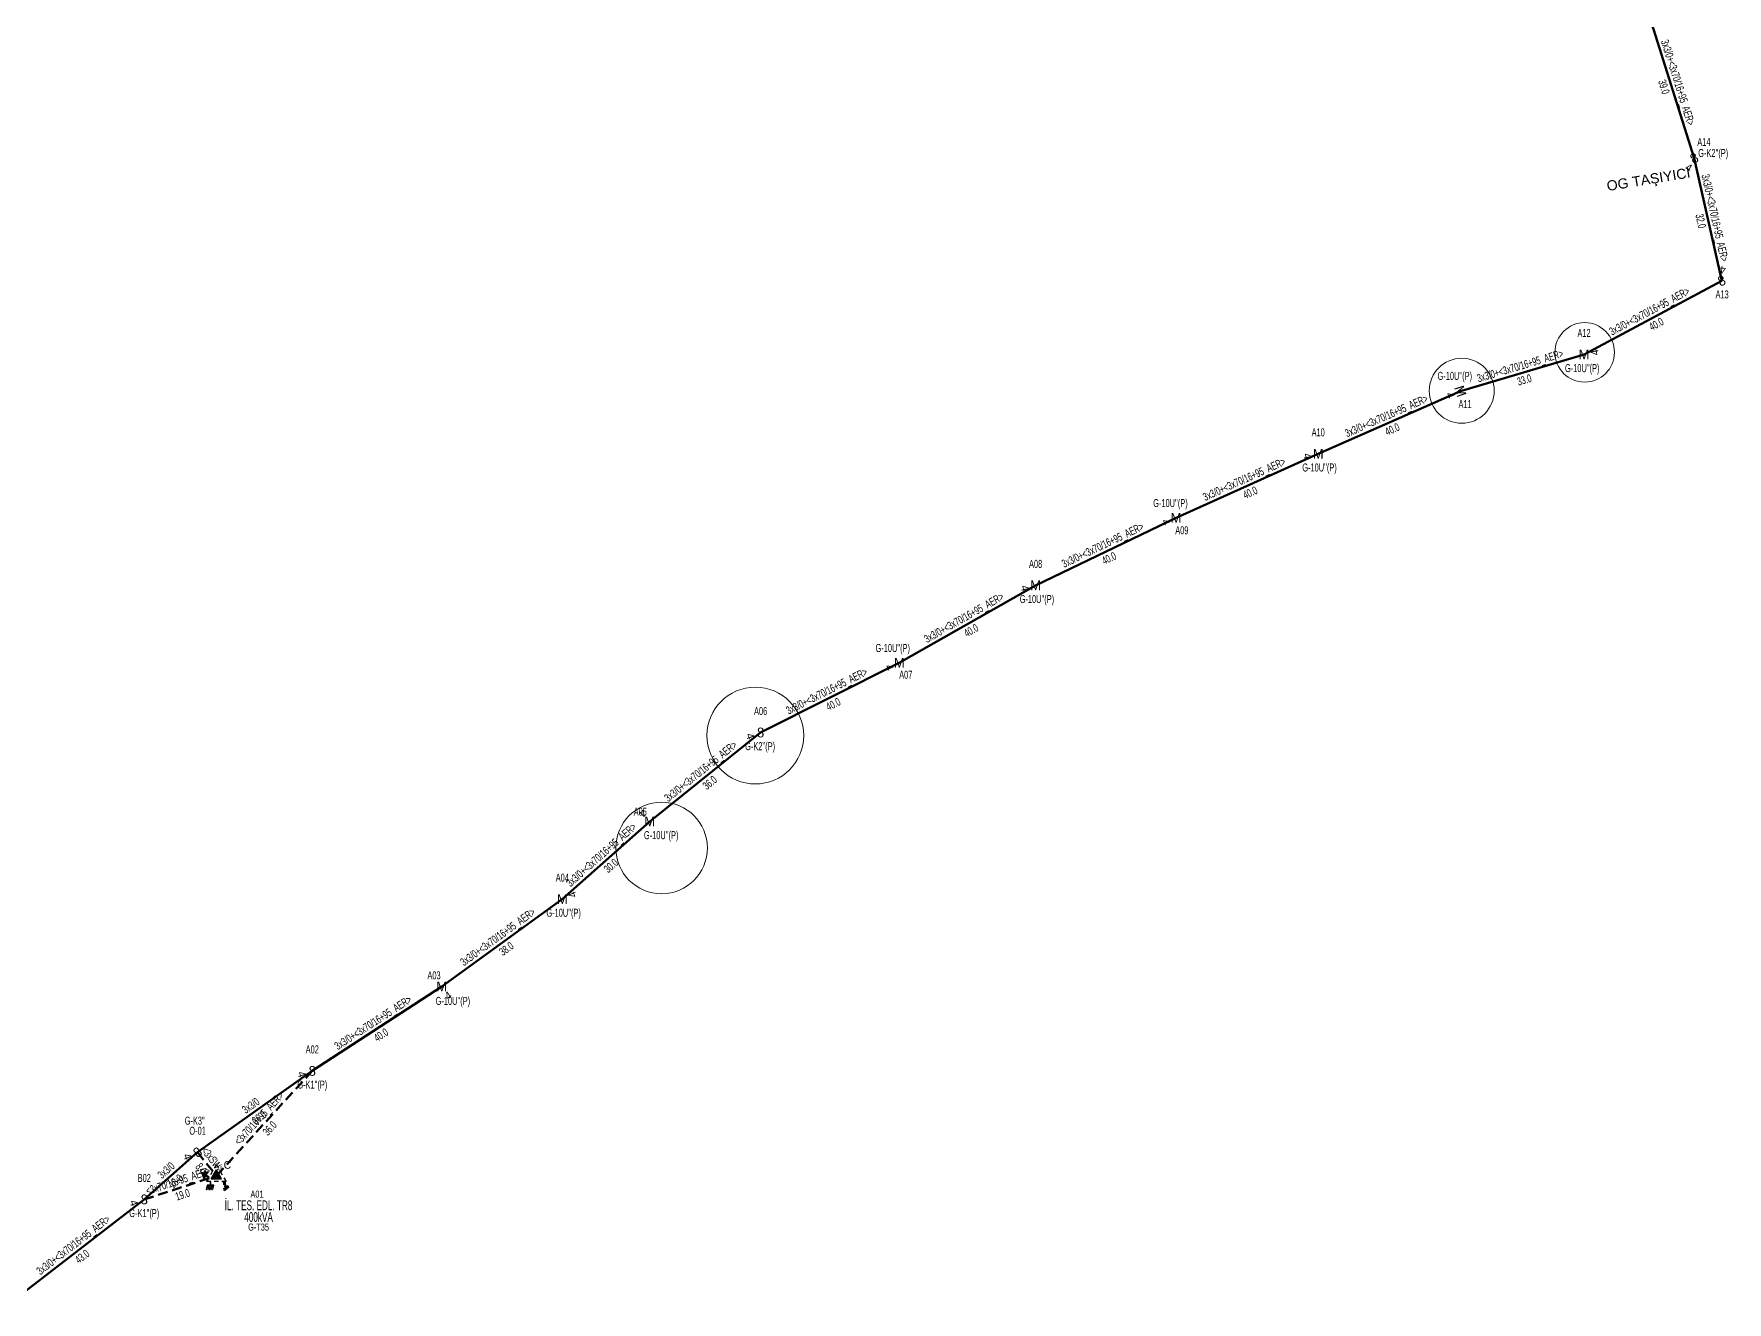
# Model space of a CAD drawing. Header units: millimetres. Extents: x 542876 to 548433, y 4216806 to 4221056.
# Drawn here: x 546058.5 to 546492.4, y 4220024.7 to 4220349.6 of the extents above; entities that cross this region are included whole.
import ezdxf
from ezdxf.enums import TextEntityAlignment as Align

# ---------------------------------------------------------------- set-up
doc = ezdxf.new("R2010")
doc.units = ezdxf.units.MM
doc.linetypes.add('DASHED', pattern=[3.75, 2.5, -1.25])
doc.linetypes.add('DASHED2', pattern=[0])
for name, color, linetype, lineweight in [('DIREK_OG_YENI', 10, 'Continuous', 25), ('HAT_AG_HAVAI_ILERDE', 3, 'DASHED', 50), ('HAT_OG_HAVAI_ILERDE', 1, 'DASHED', 70), ('HAT_OG_HAVAI_YENI', 1, 'Continuous', 70), ('KULLANICI', 1, 'Continuous', 25), ('TRAFO_ILERDE', 5, 'DASHED2', 30), ('TRAFO_TADILAT_BYSK', 5, 'Continuous', 30)]:
    doc.layers.add(name, color=color, linetype=linetype, lineweight=lineweight)
doc.styles.add('Direk', font='B_CAD')
doc.styles.get("Standard").update_dxf_attribs({"font": 'Arial'})

# ---------------------------------------------------------------- blocks, each defined once
blk = doc.blocks.new('ILD_DIREK')
h = blk.add_hatch(color=32)
h.paths.add_polyline_path([(-2.19, 0.88), (-2.4, 1.01), (-3.36, -0.63), (-3.14, -0.76), (-2.71, -0.02), (-1.94, -0.47), (-1.84, -0.3), (-2.61, 0.15)])
h.paths.add_polyline_path([(-3.55, -0.16), (-3.42, -0.23), (-2.71, 1), (-2.84, 1.07)])
h.paths.add_polyline_path([(-3.63, 0.3), (-3.5, 0.23), (-3.15, 0.83), (-3.28, 0.91)])
h.paths.add_polyline_path([(-3.68, 0.82), (-3.75, 0.69), (-3.62, 0.62), (-3.55, 0.75)])
h.paths.add_polyline_path([(-1.39, -1.44), (-1.59, -1.44), (-1.6, -2.34), (-2.35, -2.34), (-2.6, -3.47), (-2.5, -3.47), (-2.29, -2.54), (-1.99, -2.54), (-2.2, -3.47), (-2.1, -3.47), (-1.89, -2.54), (-1.59, -2.54), (-1.8, -3.48), (-1.7, -3.48), (-1.49, -2.54), (-1.19, -2.54), (-1.4, -3.48), (-1.3, -3.48), (-1.09, -2.54), (-0.79, -2.55), (-1, -3.48), (-0.9, -3.48), (-0.65, -2.35), (-1.4, -2.34)])
at = {"layer": 'TRAFO_ILERDE'}
for points in [[(2.27, -1.57), (2.04, -1.92), (2, -1.44), (1.86, -1.44), (1.93, -2.32), (2.17, -1.96), (2.23, -2.67), (2.02, -2.67), (2.31, -2.87), (2.32, -2.86), (2.56, -2.49), (2.36, -2.63)], [(2.27, -1.57), (2.04, -1.92), (2, -1.44), (1.86, -1.44), (1.93, -2.32), (2.17, -1.96), (2.23, -2.67), (2.02, -2.67), (2.31, -2.87), (1.89, -3.19), (2.12, -3.79), (2.18, -3.74), (2, -3.26), (2.18, -3.13), (2.36, -3.6), (2.41, -3.56), (2.24, -3.08), (2.41, -2.94), (2.59, -3.42), (2.65, -3.38), (2.47, -2.9), (2.65, -2.76), (2.83, -3.24), (2.89, -3.2), (2.71, -2.72), (2.89, -2.58), (3.07, -3.06), (3.13, -3.01), (2.9, -2.42), (2.32, -2.86), (2.56, -2.49), (2.36, -2.63)], [(2.89, -2.58), (3.07, -3.06), (3.13, -3.01), (2.9, -2.42), (2.32, -2.86), (2.56, -2.49), (2.36, -2.63), (2.27, -1.57), (2.04, -1.92), (2, -1.44), (1.86, -1.44), (1.93, -2.32), (2.17, -1.96), (2.23, -2.67), (2.02, -2.67), (2.31, -2.87), (1.89, -3.19), (2.12, -3.79), (2.18, -3.74), (2, -3.26), (2.18, -3.13), (2.36, -3.6), (2.41, -3.56), (2.24, -3.08), (2.41, -2.94), (2.59, -3.42), (2.65, -3.38), (2.47, -2.9), (2.65, -2.76), (2.83, -3.24), (2.89, -3.2), (2.71, -2.72)]]:
    blk.add_hatch(color=32, dxfattribs=at).paths.add_polyline_path(points)
at = {"layer": 'TRAFO_ILERDE', "linetype": 'Continuous'}
for p, q in [((-0.99, 1.17), (-1.53, 0.24)), ((-1.3, -0.73), (0, 1.52)), ((0, 2.89), (-0.55, 1.94)), ((0, 2.89), (0.55, 1.94)), ((1.3, -0.73), (0, 1.52)), ((0.99, 1.17), (1.53, 0.24)), ((-1.94, -0.47), (-2.5, -1.44)), ((-1.38, -1.44), (-2.5, -1.44)), ((-1.3, -0.73), (1.3, -0.73)), ((0.52, -1.44), (-0.56, -1.44)), ((2.5, -1.44), (1.4, -1.44)), ((1.94, -0.47), (2.5, -1.44))]:
    blk.add_line(p, q, dxfattribs=at)
at = {"layer": 'TRAFO_ILERDE', "color": 32, "flags": 128}
blk.add_lwpolyline([(1.86, -1.44), (2, -1.44), (2.04, -1.92), (2.27, -1.57), (2.36, -2.63), (2.56, -2.49), (2.32, -2.86), (2.9, -2.42), (3.13, -3.01), (3.07, -3.06), (2.89, -2.58), (2.71, -2.72), (2.89, -3.2), (2.83, -3.24), (2.65, -2.76), (2.47, -2.9), (2.65, -3.38), (2.59, -3.42), (2.41, -2.94), (2.24, -3.08), (2.41, -3.56), (2.36, -3.6), (2.18, -3.13), (2, -3.26), (2.18, -3.74), (2.12, -3.79), (1.89, -3.19), (2.31, -2.87), (2.02, -2.67), (2.23, -2.67), (2.17, -1.96), (1.93, -2.32), (1.86, -1.44)], dxfattribs=at)
at = {"layer": 'TRAFO_ILERDE', "linetype": 'Continuous'}
for points in [[(-1.3, -0.73), (0, -0.73), (0, 1.52)], [(0, -0.73), (0, 1.52), (1.3, -0.73)]]:
    blk.add_solid(points, dxfattribs=at)
at = {"layer": 'TRAFO_TADILAT_BYSK', "color": 32, "flags": 128}
for points in [[(-3.62, 0.62), (-3.55, 0.75), (-3.68, 0.82), (-3.75, 0.69), (-3.62, 0.62)], [(-3.5, 0.23), (-3.15, 0.83), (-3.28, 0.91), (-3.63, 0.3), (-3.5, 0.23)], [(-3.42, -0.23), (-2.71, 1), (-2.84, 1.07), (-3.55, -0.16), (-3.42, -0.23)], [(-1.84, -0.3), (-2.61, 0.15), (-2.19, 0.88), (-2.4, 1.01), (-3.36, -0.63), (-3.14, -0.76), (-2.71, -0.02), (-1.94, -0.47), (-1.84, -0.3)], [(-1.39, -1.44), (-1.59, -1.44), (-1.6, -2.34), (-2.35, -2.34), (-2.6, -3.47), (-2.5, -3.47), (-2.29, -2.54), (-1.99, -2.54), (-2.2, -3.47), (-2.1, -3.47), (-1.89, -2.54), (-1.59, -2.54), (-1.8, -3.48), (-1.7, -3.48), (-1.49, -2.54), (-1.19, -2.54), (-1.4, -3.48), (-1.3, -3.48), (-1.09, -2.54), (-0.79, -2.55), (-1, -3.48), (-0.9, -3.48), (-0.65, -2.35), (-1.4, -2.34), (-1.39, -1.44)]]:
    blk.add_lwpolyline(points, dxfattribs=at)

msp = doc.modelspace()

# ---------------------------------------------------------------- linework, layer by layer
at = {"layer": 'HAT_AG_HAVAI_ILERDE'}
for p in [(546129.825865, 4220083.9338), (546086.778133, 4220051.0175)]:
    msp.add_line(p, (546105.24791, 4220057.040703), dxfattribs=at)
at = {"layer": 'HAT_OG_HAVAI_ILERDE'}
msp.add_line((546100.436634, 4220063.114139), (546105.24791, 4220057.040703), dxfattribs=at)
at = {"layer": 'HAT_OG_HAVAI_YENI'}
for p, q in [((546472.029, 4220355.387), (546483.912, 4220317.741)), ((546483.912, 4220317.741), (546490.96, 4220286.334)), ((546490.96, 4220286.334), (546455.686, 4220267.457)), ((546455.686, 4220267.457), (546424.01, 4220258.039)), ((546424.01, 4220258.039), (546387.578, 4220242.008)), ((546387.578, 4220242.008), (546351.153, 4220225.588)), ((546351.153, 4220225.588), (546315.166, 4220208.312)), ((546315.166, 4220208.312), (546280.243946, 4220188.494871)), ((546280.243946, 4220188.494871), (546244.706, 4220170.618)), ((546244.706, 4220170.618), (546216.295448, 4220147.832005)), ((546216.295448, 4220147.832005), (546193.894824, 4220127.952734)), ((546193.894824, 4220127.952734), (546163.008482, 4220105.526075)), ((546163.008482, 4220105.526075), (546129.825865, 4220083.9338)), ((546129.825865, 4220083.9338), (546100.436634, 4220063.114139)), ((546086.778133, 4220051.0175), (546100.436634, 4220063.114139)), ((546086.778133, 4220051.0175), (546052.666875, 4220024.707594))]:
    msp.add_line(p, q, dxfattribs=at)
at = {"layer": 'KULLANICI', "linetype": 'Continuous', "lineweight": 20}
for centre, radius in [((546455.8518, 4220267.983009), 7.621069), ((546424.341587, 4220258.163592), 8.323031), ((546243.346926, 4220169.830277), 12.395093), ((546219.335631, 4220141.037072), 11.725606)]:
    msp.add_circle(centre, radius, dxfattribs=at)

# ---------------------------------------------------------------- block references
at = {"layer": 'TRAFO_ILERDE'}
msp.add_blockref('ILD_DIREK', (546105.24791, 4220057.040703), dxfattribs=at)

# ---------------------------------------------------------------- texts
at = {"layer": 'DIREK_OG_YENI', "width": 0.53}
for s, p in [('A14', (546486.40236, 4220321.917343)), ("G-K2''(P)", (546488.78961, 4220319.055578)), ('A13', (546491.068535, 4220282.835683)), ('A12', (546455.686, 4220272.957)), ("G-10U''(P)", (546422.575897, 4220261.967408)), ("G-10U''(P)", (546455.222029, 4220263.957)), ('A11', (546425.210233, 4220254.751229)), ('A10', (546387.578, 4220247.508)), ("G-10U''(P)", (546387.91521, 4220238.508)), ("G-10U''(P)", (546349.719587, 4220229.392984)), ('A09', (546352.629649, 4220222.414751)), ('A08', (546315.166, 4220213.812)), ("G-10U''(P)", (546315.50321, 4220204.812)), ("G-10U''(P)", (546278.562442, 4220192.267899)), ('A07', (546281.8951, 4220185.408823)), ('A06', (546244.706, 4220176.118)), ("G-K2''(P)", (546244.579239, 4220167.118)), ('A05', (546213.862484, 4220150.348091)), ("G-10U''(P)", (546219.225424, 4220144.322104)), ('A04', (546193.894824, 4220133.452734)), ("G-10U''(P)", (546194.232034, 4220124.452734)), ('A03', (546161.026918, 4220108.411106)), ("G-10U''(P)", (546165.856638, 4220101.870296)), ('A02', (546129.825865, 4220089.4338)), ("G-K1''(P)", (546129.825865, 4220080.4338)), ("G-K3''", (546099.710109, 4220071.186648)), ('O-01', (546100.436634, 4220068.614139)), ('B02', (546086.778133, 4220056.5175)), ("G-K1''(P)", (546086.778133, 4220047.5175))]:
    msp.add_text(s, height=2.05, dxfattribs=at).set_placement(p, align=Align.MIDDLE_CENTER)
at = {"layer": 'DIREK_OG_YENI', "style": 'Direk'}
for s, rotation, p in [('8', 26.040421, (546483.912, 4220317.741)), ('8', 20.276677, (546490.96, 4220286.334)), ('M', 288.297767, (546424.01, 4220258.039)), ('8', 34.904332, (546100.436634, 4220063.114139))]:
    msp.add_text(s, height=2.5, rotation=rotation, dxfattribs=at).set_placement(p, align=Align.MIDDLE_CENTER)
at = {"layer": 'DIREK_OG_YENI', "color": 32, "style": 'Direk'}
for rotation, p in [(330.083243, (546482.515524, 4220315.314097)), (534.024428, (546491.251492, 4220289.118786)), (460.301165, (546458.440868, 4220267.957702)), (291.902904, (546421.412111, 4220256.994503)), (282.132672, (546384.840542, 4220241.419507)), (293.143145, (546348.578328, 4220224.487517)), (284.786751, (546312.458729, 4220207.597378)), (295.362442, (546277.713821, 4220187.295511)), (289.365257, (546242.064413, 4220169.68955)), (221.384142, (546214.444356, 4220149.932829)), (473.545221, (546196.46171, 4220129.071258)), (395.487015, (546164.633933, 4220103.246183)), (287.657094, (546127.157776, 4220083.084505)), (293.336219, (546097.865685, 4220062.004986)), (288.821446, (546084.127853, 4220050.114164))]:
    msp.add_text('4', height=2, rotation=rotation, dxfattribs=at).set_placement(p, align=Align.MIDDLE_CENTER)
at = {"layer": 'DIREK_OG_YENI', "style": 'Direk'}
for s, p in [('M', (546455.686, 4220267.457)), ('M', (546387.578, 4220242.008)), ('M', (546351.153, 4220225.588)), ('M', (546315.166, 4220208.312)), ('M', (546280.243946, 4220188.494871)), ('8', (546244.706, 4220170.618)), ('M', (546216.295448, 4220147.832005)), ('M', (546193.894824, 4220127.952734)), ('M', (546163.008482, 4220105.526075)), ('8', (546129.825865, 4220083.9338)), ('8', (546086.778133, 4220051.0175))]:
    msp.add_text(s, height=2.5, dxfattribs=at).set_placement(p, align=Align.MIDDLE_CENTER)
at = {"layer": 'HAT_AG_HAVAI_ILERDE', "lineweight": 30, "width": 0.53}
for rotation, p in [(407.575399, (546116.909447, 4220071.060678, 273052.623955)), (18.061732, (546095.749486, 4220054.837216, 273052.623955))]:
    msp.add_text('<3x70/16+95_AER>', height=2.05, rotation=rotation, dxfattribs=at).set_placement(p, align=Align.CENTER)
for s, rotation, p in [('36.0', 407.575399, (546118.164328, 4220069.913825, 273052.623955)), ('19.0', 18.061732, (546096.276557, 4220053.220987, 273052.623955))]:
    msp.add_text(s, height=2.05, rotation=rotation, dxfattribs=at).set_placement(p, align=Align.TOP_CENTER)
at = {"layer": 'HAT_OG_HAVAI_ILERDE', "lineweight": 30, "width": 0.53}
msp.add_text('<3xSW>', height=2.05, rotation=308.385688, dxfattribs=at).set_placement((546103.508543, 4220060.60523, 273052.623955), align=Align.CENTER)
msp.add_text('8.0', height=2.05, rotation=308.385688, dxfattribs=at).set_placement((546102.176001, 4220059.549612, 273052.623955), align=Align.TOP_CENTER)
at = {"layer": 'HAT_OG_HAVAI_YENI', "lineweight": 30, "width": 0.53}
for s, rotation, p in [('3x3/0+<3x70/16+95_AER>', 287.518357, (546478.781077, 4220336.81986, 273241.956)), ('3x3/0+<3x70/16+95_AER>', 282.648126, (546488.265373, 4220302.223618, 273245.48)), ('3x3/0+<3x70/16+95_AER>', 388.153613, (546472.921938, 4220277.644933, 273227.843)), ('3x3/0+<3x70/16+95_AER>', 376.558419, (546439.605756, 4220263.56275, 273212.005)), ('3x3/0+<3x70/16+95_AER>', 383.750707, (546405.451656, 4220250.801511, 273193.789)), ('3x3/0+<3x70/16+95_AER>', 384.265342, (546369.016181, 4220234.572904, 273175.5765)), ('3x3/0+<3x70/16+95_AER>', 385.643904, (546332.79164, 4220217.716276, 273157.583)), ('3x3/0+<3x70/16+95_AER>', 389.5735, (546297.285464, 4220199.1427, 273140.121973)), ('3x3/0+<3x70/16+95_AER>', 386.704048, (546262.092998, 4220180.315774, 273122.353)), ('3x3/0+<3x70/16+95_AER>', 398.730511, (546229.968914, 4220159.888085, 273108.147724)), ('3x3/0+<3x70/16+95_AER>', 401.58722, (546204.53094, 4220138.528124, 273096.947412)), ('3x3/0+<3x70/16+95_AER>', 395.983506, (546177.952233, 4220117.427213, 273081.504241)), ('3x3/0+<3x70/16+95_AER>', 393.052474, (546145.953577, 4220095.442383, 273064.912933)), ('3x3/0', 395.314185, (546114.639899, 4220074.217564, 273050.218317)), ('3x3/0', 41.529676, (546093.043827, 4220057.70214, 273050.218317)), ('3x3/0+<3x70/16+95_AER>', 397.64289, (546069.203376, 4220038.535605, 273026.333437))]:
    msp.add_text(s, height=2.05, rotation=rotation, dxfattribs=at).set_placement(p, align=Align.CENTER)
for s, rotation, p in [('39.0', 287.518357, (546477.159923, 4220336.30814, 273241.956)), ('32.0', 282.648126, (546486.606627, 4220301.851382, 273245.48)), ('40.0', 388.153613, (546473.724062, 4220276.146067, 273227.843)), ('33.0', 376.558419, (546440.090244, 4220261.93325, 273212.005)), ('40.0', 383.750707, (546406.136344, 4220249.245489, 273193.789)), ('40.0', 384.265342, (546369.714819, 4220233.023096, 273175.5765)), ('40.0', 385.643904, (546333.52736, 4220216.183724, 273157.583)), ('40.0', 389.5735, (546298.124482, 4220197.664171, 273140.121973)), ('40.0', 386.704048, (546262.856948, 4220178.797097, 273122.353)), ('36.0', 398.730511, (546231.032533, 4220158.56192, 273108.147724)), ('30.0', 401.58722, (546205.659331, 4220137.256616, 273096.947412)), ('38.0', 395.983506, (546178.951072, 4220116.051596, 273081.504241)), ('40.0', 393.052474, (546146.880769, 4220094.017492, 273064.912933)), ('36.0', 395.314185, (546115.6226, 4220072.830374, 273050.218317)), ('18.0', 41.529676, (546094.17094, 4220056.429499, 273050.218317)), ('43.0', 397.64289, (546070.241631, 4220037.189489, 273026.333437))]:
    msp.add_text(s, height=2.05, rotation=rotation, dxfattribs=at).set_placement(p, align=Align.TOP_CENTER)
at = {"layer": 'KULLANICI'}
msp.add_text('OG TAŞIYICI', height=2.5815, rotation=9.2933, dxfattribs=at).set_placement((546461.727228, 4220309.310427))
at = {"layer": 'TRAFO_ILERDE', "color": 4, "style": 'Direk'}
msp.add_text('C', height=2, dxfattribs=at).set_placement((546108.076337, 4220059.86913), align=Align.MIDDLE_CENTER)
at = {"layer": 'TRAFO_ILERDE', "width": 0.6}
for s, height, p in [('A01', 1.8, (546115.660247, 4220051.475817)), ('İL. TES. EDL. TR8', 2.5, (546116.063609, 4220048.259877)), ('400kVA', 2.5, (546116.063609, 4220045.259877))]:
    msp.add_text(s, height=height, dxfattribs=at).set_placement(p, align=Align.CENTER)
msp.add_text('G-T35', height=1.8, dxfattribs=at).set_placement((546116.052583, 4220044.831823), align=Align.TOP_CENTER)

doc.saveas('drawing.dxf')
